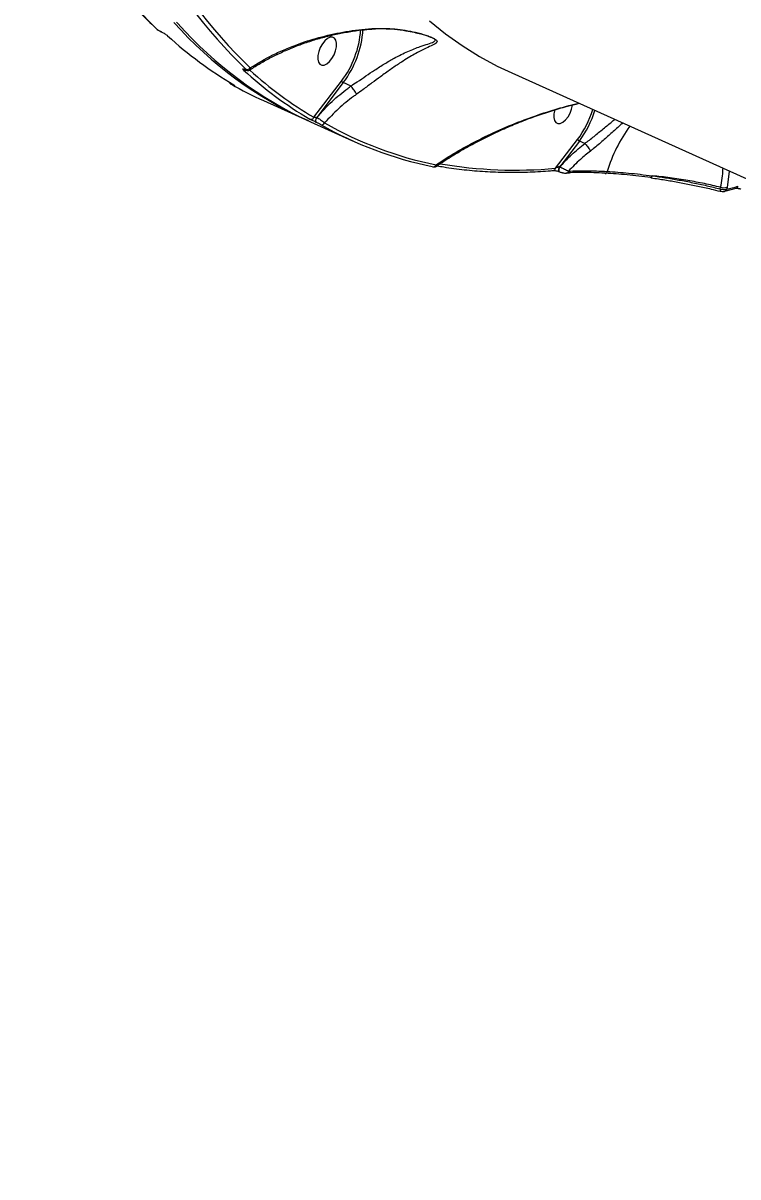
# Model space of a CAD drawing. Header units: millimetres. Extents: x -10374 to 11119, y -8221 to 9433.
# Drawn here: x -2211.8 to -1998.2, y -5749.3 to -5404.5 of the extents above; entities that cross this region are included whole.
import ezdxf

# ---------------------------------------------------------------- set-up
doc = ezdxf.new("R2010")
doc.units = ezdxf.units.MM
for name, color, linetype in [('DIKOM_ОБЪЕКТ', 7, 'Continuous'), ('DIKOM_РАЗМЕР_ЗОНА', 7, 'Continuous'), ('DIKOM_РАЗМЕР_ОБЪЕКТА', 7, 'Continuous')]:
    doc.layers.add(name, color=color, linetype=linetype)
doc.styles.add('style1', font='arial.ttf', dxfattribs={"width": 0.8})
doc.dimstyles.new('1-50', dxfattribs={"dimtxt": 300, "dimasz": 200, "dimexe": 100, "dimexo": 0, "dimgap": 100, "dimtad": 0, "dimdec": 0, "dimtxsty": 'style1', "dimcen": 0, "dimclrd": 7, "dimclre": 7, "dimadec": 1, "dimazin": 2, "dimtfac": 1, "dimtdec": 0, "dimtmove": 1, "dimatfit": 3, "dimfxl": 0, "dimlwd": 25, "dimlwe": 18, "dimarcsym": 0})

# ---------------------------------------------------------------- blocks, each defined once
blk = doc.blocks.new('*D16')
at = {"layer": 'Defpoints', "color": 0, "transparency": 16777216}
for p in [(-9045.1, 5161.67), (3694.49, 5161.67), (1813.16, -6719.94)]:
    blk.add_point(p, dxfattribs=at)
at = {"layer": 'DIKOM_РАЗМЕР_ОБЪЕКТА', "color": 7, "lineweight": 18, "transparency": 16777216}
for p, q in [((3694.49, 5161.67), (-9145.1, 5161.67)), ((1813.16, -6719.94), (-9145.1, -6719.94))]:
    blk.add_line(p, q, dxfattribs=at)
at = {"layer": 'DIKOM_РАЗМЕР_ОБЪЕКТА', "color": 7, "lineweight": 25, "transparency": 16777216}
for p, q in [((-9045.1, 4961.67), (-9045.1, -0.45)), ((-9045.1, -6519.94), (-9045.1, -1080.23))]:
    blk.add_line(p, q, dxfattribs=at)
at = {"layer": 'DIKOM_РАЗМЕР_ОБЪЕКТА', "color": 7, "transparency": 16777216}
for points in [[(-9078.43, 4961.67), (-9011.76, 4961.67), (-9045.1, 5161.67)], [(-9078.43, -6519.94), (-9011.76, -6519.94), (-9045.1, -6719.94)]]:
    blk.add_solid(points, dxfattribs=at)
at = {"layer": 'DIKOM_РАЗМЕР_ОБЪЕКТА', "color": 0, "transparency": 16777216, "insert": (-9045.1, -540.34), "char_height": 300, "attachment_point": 5, "rotation": 90, "style": 'style1'}
blk.add_mtext('11900', dxfattribs=at)
blk = doc.blocks.new('*D13')
at = {"layer": 'Defpoints', "color": 0, "transparency": 16777216}
for p in [(-10176.97, 7112.81), (3082.33, 7112.81), (2015.48, -8221.4)]:
    blk.add_point(p, dxfattribs=at)
at = {"layer": 'DIKOM_РАЗМЕР_ЗОНА', "color": 7, "lineweight": 18, "transparency": 16777216}
for p, q in [((3082.33, 7112.81), (-10276.97, 7112.81)), ((2015.48, -8221.4), (-10276.97, -8221.4))]:
    blk.add_line(p, q, dxfattribs=at)
at = {"layer": 'DIKOM_РАЗМЕР_ЗОНА', "color": 7, "lineweight": 25, "transparency": 16777216}
for p, q in [((-10176.97, 6912.81), (-10176.97, -14.41)), ((-10176.97, -8021.4), (-10176.97, -1094.19))]:
    blk.add_line(p, q, dxfattribs=at)
at = {"layer": 'DIKOM_РАЗМЕР_ЗОНА', "color": 7, "transparency": 16777216}
for points in [[(-10210.3, 6912.81), (-10143.64, 6912.81), (-10176.97, 7112.81)], [(-10210.3, -8021.4), (-10143.64, -8021.4), (-10176.97, -8221.4)]]:
    blk.add_solid(points, dxfattribs=at)
at = {"layer": 'DIKOM_РАЗМЕР_ЗОНА', "color": 0, "transparency": 16777216, "insert": (-10176.97, -554.3), "char_height": 300, "attachment_point": 5, "rotation": 90, "style": 'style1'}
blk.add_mtext('15300', dxfattribs=at)

msp = doc.modelspace()

# ---------------------------------------------------------------- linework, layer by layer
at = {"layer": 'DIKOM_ОБЪЕКТ', "color": 7, "linetype": 'Continuous', "lineweight": 15}
for p, q in [((-2170.58, -5407.09), (-2170.5, -5407.12)), ((-2170.51, -5407.13), (-2170.43, -5407.17)), ((-2089.89, -5408.81), (-2090.04, -5408.75)), ((-2145.49, -5418.41), (-2145.41, -5418.45)), ((-2145.49, -5418.43), (-2145.41, -5418.46)), ((-2145.42, -5418.46), (-2145.33, -5418.5)), ((-2124.9, -5432.67), (-2116.65, -5421.85)), ((-2116.13, -5422.31), (-2124.05, -5432.7)), ((-2113.82, -5423.35), (-2116.13, -5422.31)), ((-2065.82, -5419.43), (-1825.45, -5527.76)), ((-2149.24, -5422.89), (-2149.27, -5422.88)), ((-2113.82, -5423.35), (-2113.82, -5423.35)), ((-2139.98, -5427.69), (-2127.45, -5433.34)), ((-2124.05, -5432.7), (-2124.03, -5432.71)), ((-2125.89, -5434.04), (-2113.35, -5439.69)), ((-2124.2, -5434.18), (-2124.23, -5434.17)), ((-2052.74, -5447.92), (-2046.14, -5439.3)), ((-2045.61, -5439.76), (-2051.49, -5447.43)), ((-2044, -5440.49), (-2045.61, -5439.76)), ((-2044, -5440.49), (-2043.99, -5440.49)), ((-2051.64, -5448.91), (-2051.57, -5448.94)), ((-2051.49, -5447.43), (-2051.42, -5447.46)), ((-2049.5, -5449.33), (-2049.53, -5449.33)), ((-2037.87, -5449.43), (-2037.61, -5449.44)), ((-2000.84, -5448.72), (-2001.48, -5453.62)), ((-2003.5, -5454.09), (-2003.41, -5453.59)), ((-2001.48, -5453.62), (-2001.58, -5454.17)), ((-2002.11, -5454.78), (-1998.76, -5453.89))]:
    msp.add_line(p, q, dxfattribs=at)
at = {"layer": 'DIKOM_ОБЪЕКТ', "color": 7, "linetype": 'Continuous', "lineweight": 15, "flags": 128}
for points in [[(-2165.93, -5404.21), (-2165.56, -5404.63)], [(-2090.39, -5403.88), (-2085.57, -5407.72), (-2080.59, -5411.25), (-2075.45, -5414.46), (-2070.16, -5417.35), (-2065.82, -5419.43)], [(-2171.99, -5406.18), (-2171.93, -5406.23), (-2171.79, -5406.31)], [(-2170.51, -5407.13), (-2170.53, -5407.12), (-2170.58, -5407.09)], [(-2170.43, -5407.17), (-2170.45, -5407.16), (-2170.5, -5407.12)], [(-2121.64, -5409.8), (-2122.38, -5410.73), (-2123, -5411.83), (-2123.46, -5413.02), (-2123.71, -5414.2), (-2123.74, -5415.28), (-2123.54, -5416.17), (-2123.13, -5416.79), (-2122.55, -5417.1), (-2121.83, -5417.07), (-2121.04, -5416.7), (-2120.25, -5416.03), (-2119.51, -5415.11), (-2118.88, -5414.01), (-2118.43, -5412.82), (-2118.17, -5411.63), (-2118.14, -5410.55), (-2118.34, -5409.67), (-2118.75, -5409.04), (-2119.34, -5408.73), (-2120.05, -5408.76), (-2120.84, -5409.13), (-2121.64, -5409.8)], [(-2145.41, -5418.46), (-2145.44, -5418.45), (-2145.49, -5418.41)], [(-2145.34, -5418.49), (-2145.36, -5418.48), (-2145.41, -5418.45)], [(-2052.94, -5430.46), (-2052.94, -5430.47), (-2053.19, -5431.65), (-2053.22, -5432.73), (-2053.02, -5433.62), (-2052.61, -5434.24), (-2052.03, -5434.55), (-2051.31, -5434.52), (-2050.52, -5434.15), (-2049.73, -5433.48), (-2048.99, -5432.56), (-2048.37, -5431.45), (-2047.91, -5430.26), (-2047.66, -5429.08), (-2047.64, -5428.98)], [(-2124.05, -5432.7), (-2124.18, -5432.9), (-2124.29, -5433.11), (-2124.36, -5433.34), (-2124.41, -5433.56), (-2124.41, -5433.77), (-2124.38, -5433.94), (-2124.32, -5434.08), (-2124.23, -5434.17)], [(-2124.03, -5432.71), (-2124.16, -5432.91), (-2124.26, -5433.12), (-2124.34, -5433.35), (-2124.38, -5433.57), (-2124.39, -5433.78), (-2124.36, -5433.95), (-2124.29, -5434.09), (-2124.2, -5434.18)], [(-2051.49, -5447.43), (-2051.64, -5447.66), (-2051.75, -5447.92), (-2051.83, -5448.18), (-2051.85, -5448.43), (-2051.83, -5448.65), (-2051.76, -5448.81), (-2051.64, -5448.91)], [(-2051.42, -5447.46), (-2051.57, -5447.69), (-2051.69, -5447.95), (-2051.76, -5448.21), (-2051.79, -5448.47), (-2051.76, -5448.68), (-2051.69, -5448.84), (-2051.57, -5448.94), (-2051.57, -5448.94)], [(-2037.87, -5449.42), (-2037.97, -5449.4), (-2038.07, -5449.35)], [(-2037.34, -5448.84), (-2037.4, -5449), (-2037.47, -5449.14), (-2037.56, -5449.26), (-2037.66, -5449.35), (-2037.76, -5449.4), (-2037.87, -5449.42), (-2037.87, -5449.42)], [(-2024.16, -5450.74), (-2024.17, -5450.74), (-2024.23, -5450.73), (-2024.28, -5450.68)], [(-2003.58, -5454.72), (-2003.57, -5454.72), (-2003.56, -5454.72)]]:
    msp.add_lwpolyline(points, dxfattribs=at)
at = {"layer": 'DIKOM_ОБЪЕКТ', "color": 7, "linetype": 'Continuous', "lineweight": 15}
for centre, radius, start, end in [((-2068.23, -5298.11), 149.78, 207.0387, 226.256), ((-2041.63, -5310.14), 149.74, 207.0551, 226.2755), ((-2040.61, -5309.91), 149.44, 207.0571, 226.2739), ((-2078.11, -5325.32), 118.74, 221.74, 245.8612), ((-2076.4, -5325.84), 118.98, 221.467, 245.4247), ((-2088.73, -5321.2), 118.19, 227.487, 239.4561), ((-2139.18, -5404.74), 28.29, 322.786, 356.2743), ((-2139.34, -5404.67), 29.15, 322.7732, 356.4269), ((-2145.58, -5417.73), 0.892, 247.4289, 294.4143), ((-2066.13, -5331.46), 118.13, 227.5057, 239.4804), ((-2144.78, -5417.38), 1.02, 250.28, 329.688), ((-2065.11, -5331.25), 117.74, 227.9203, 239.4818), ((-2149.03, -5422.54), 0.413, 190.4621, 235.0293), ((-2149, -5422.55), 0.413, 191.0745, 234.9806), ((-2093.83, -5325.3), 112.31, 240.2461, 245.7382), ((-2125.8, -5432.31), 0.968, 250.6041, 337.7617), ((-2070.27, -5421.41), 30.04, 323.4401, 342.6752), ((-2070.46, -5421.32), 30.94, 323.4196, 342.477), ((-2122.58, -5433.93), 0.952, 250.1776, 334.3241), ((-2066.83, -5336.48), 113.21, 240.3086, 258.4287), ((-2065.76, -5336.2), 112.98, 240.3106, 258.4276), ((-1991.65, -5463.32), 47.93, 144.2665, 162.4208), ((-2064.67, -5316.72), 131.74, 260.1766, 275.1973), ((-2089.23, -5446.58), 0.858, 249.5147, 340.0669), ((-2053.55, -5447.74), 0.831, 278.0434, 347.636), ((-2049.61, -5448.55), 0.791, 278.1589, 344.7688), ((-2024.66, -5450.08), 0.829, 307.2082, 355.1631), ((-2002.39, -5449.8), 3.92, 254.8769, 283.3389), ((-2048.66, -5270.63), 189.47, 284.3861, 285.4298), ((-1999, -5453.17), 0.758, 288.0971, 351.8193), ((-2001.82, -5454.6), 1.76, 163.0864, 183.6667), ((-2002.34, -5454.05), 0.769, 287.3229, 351.1832)]:
    msp.add_arc(centre, radius, start, end, dxfattribs=at)
for points, knots in [([(-2201.97, -5365.9), (-2201.39, -5366.98), (-2199.71, -5370.13), (-2196.81, -5375.16), (-2193.19, -5380.89), (-2189.4, -5386.37), (-2185.45, -5391.59), (-2181.33, -5396.55), (-2177.12, -5401.16), (-2173.98, -5404.31), (-2172.27, -5405.92), (-2171.99, -5406.18)], [0, 0, 0, 0, 0.068838, 0.199501, 0.330147, 0.460763, 0.591351, 0.721905, 0.852418, 0.975986, 1, 1, 1, 1]), ([(-2171.99, -5406.18), (-2171.95, -5406.21), (-2171.81, -5406.35), (-2171.51, -5406.57), (-2171.08, -5406.84), (-2170.73, -5407.03), (-2170.56, -5407.11), (-2170.5, -5407.13)], [0, 0, 0, 0, 0.095114, 0.424496, 0.667116, 0.883728, 1, 1, 1, 1]), ([(-2171.79, -5406.31), (-2171.71, -5406.38), (-2171.57, -5406.5), (-2171.27, -5406.71), (-2170.98, -5406.89), (-2170.74, -5407.01), (-2170.62, -5407.07), (-2170.58, -5407.09)], [0, 0, 0, 0, 0.302515, 0.534636, 0.72549, 0.917113, 1, 1, 1, 1]), ([(-2170.5, -5407.12), (-2170.44, -5407.15), (-2170.25, -5407.24), (-2169.88, -5407.44), (-2169.41, -5407.72), (-2168.93, -5408.04), (-2168.72, -5408.22), (-2168.6, -5408.33)], [0, 0, 0, 0, 0.079758, 0.275825, 0.470759, 0.710494, 1, 1, 1, 1]), ([(-2143.96, -5418.51), (-2143.82, -5418.41), (-2142.74, -5417.63), (-2140.49, -5416.29), (-2137.22, -5414.49), (-2133.72, -5412.84), (-2130.02, -5411.32), (-2126.19, -5409.96), (-2122.27, -5408.8), (-2118.33, -5407.83), (-2114.42, -5407.09), (-2110.86, -5406.57), (-2108.6, -5406.39), (-2107.65, -5406.31)], [0, 0, 0, 0, 0.016054, 0.119672, 0.223808, 0.328441, 0.433545, 0.53892, 0.641459, 0.741398, 0.838236, 0.931771, 1, 1, 1, 1]), ([(-2143.9, -5417.9), (-2141.72, -5416.57), (-2138.42, -5414.55), (-2133.37, -5412.26), (-2128.57, -5410.38), (-2122.61, -5408.53), (-2116.56, -5407.22), (-2111.52, -5406.48), (-2108.93, -5406.26), (-2107.63, -5406.16)], [0, 0, 0, 0, 0.222717, 0.336735, 0.45075, 0.631008, 0.813279, 0.906644, 1, 1, 1, 1]), ([(-2113.82, -5423.35), (-2113.82, -5423.35), (-2113.29, -5422.82), (-2111.64, -5421.97), (-2109.36, -5420.26), (-2106.59, -5418.44), (-2103.78, -5416.65), (-2100.39, -5414.68), (-2096.74, -5412.89), (-2093.43, -5411.57), (-2090.8, -5410.76), (-2089.49, -5410.34), (-2088.81, -5409.98), (-2088.55, -5409.74), (-2088.95, -5409.29), (-2089.49, -5408.98), (-2089.88, -5408.82), (-2089.89, -5408.81)], [0, 0, 0, 0, 0.000031, 0.051757, 0.1238, 0.195927, 0.285076, 0.374331, 0.515294, 0.656462, 0.758435, 0.860016, 0.875199, 0.930743, 0.965108, 0.999341, 1, 1, 1, 1]), ([(-2107.63, -5406.16), (-2105.58, -5406.11), (-2101.43, -5406.01), (-2096.25, -5406.84), (-2092.71, -5407.73), (-2090.76, -5408.38), (-2089.44, -5408.9), (-2088.48, -5409.42), (-2088, -5409.93), (-2088.14, -5410.26), (-2088.66, -5410.73), (-2089.81, -5411.29), (-2092.14, -5412.37), (-2095.25, -5413.99), (-2098.71, -5416.11), (-2102.03, -5418.37), (-2104.81, -5420.38), (-2107.57, -5422.43), (-2109.97, -5424.22), (-2111.52, -5425.34), (-2112.16, -5425.8)], [0, 0, 0, 0, 0.095206, 0.192959, 0.244803, 0.271068, 0.298168, 0.324288, 0.350387, 0.391075, 0.401941, 0.471962, 0.54381, 0.639395, 0.737855, 0.798855, 0.861365, 0.911373, 0.96284, 1, 1, 1, 1]), ([(-2107.65, -5406.3), (-2107.55, -5406.29), (-2106.38, -5406.16), (-2104.08, -5406.16), (-2100.76, -5406.31), (-2097.69, -5406.72), (-2095.06, -5407.22), (-2093.1, -5407.71), (-2091.63, -5408.15), (-2090.63, -5408.5), (-2090.19, -5408.69), (-2090.04, -5408.76)], [0, 0, 0, 0, 0.017111, 0.189419, 0.368603, 0.554562, 0.694049, 0.806481, 0.891762, 0.962818, 1, 1, 1, 1]), ([(-2107.63, -5406.16), (-2107.63, -5406.18), (-2107.64, -5406.26), (-2107.64, -5406.33), (-2107.65, -5406.31), (-2107.65, -5406.3)], [0, 0, 0, 0, 0.280708, 0.913103, 1, 1, 1, 1]), ([(-2145.93, -5418.56), (-2145.94, -5418.54), (-2146.04, -5418.45), (-2146.14, -5418.33), (-2146.14, -5418.23), (-2146.03, -5418.22), (-2145.81, -5418.27), (-2145.6, -5418.36), (-2145.49, -5418.41)], [0, 0, 0, 0, 0.039216, 0.287224, 0.495191, 0.670999, 0.835335, 1, 1, 1, 1]), ([(-2145.41, -5418.45), (-2145.34, -5418.47), (-2145.2, -5418.53), (-2145.06, -5418.57), (-2144.99, -5418.56), (-2144.99, -5418.5), (-2145.06, -5418.41), (-2145.12, -5418.36), (-2145.13, -5418.35)], [0, 0, 0, 0, 0.167404, 0.334493, 0.509178, 0.713092, 0.957725, 1, 1, 1, 1]), ([(-2145.34, -5418.49), (-2145.32, -5418.5), (-2145.15, -5418.58), (-2144.92, -5418.66), (-2144.55, -5418.72), (-2144.21, -5418.67), (-2144.03, -5418.55), (-2143.97, -5418.51)], [0, 0, 0, 0, 0.033022, 0.367321, 0.599595, 0.853042, 1, 1, 1, 1]), ([(-2143.9, -5417.9), (-2143.89, -5417.92), (-2143.83, -5418.09), (-2143.81, -5418.32), (-2143.87, -5418.49), (-2143.96, -5418.52), (-2143.96, -5418.52)], [0, 0, 0, 0, 0.082428, 0.564953, 0.982039, 1, 1, 1, 1]), ([(-2150.24, -5422.04), (-2150.24, -5422.06), (-2150.22, -5422.16), (-2150.15, -5422.31), (-2150.03, -5422.47), (-2149.92, -5422.58), (-2149.83, -5422.65), (-2149.74, -5422.7), (-2149.67, -5422.74), (-2149.63, -5422.77)], [0, 0, 0, 0, 0.0577, 0.252556, 0.41857, 0.553396, 0.661692, 0.792468, 1, 1, 1, 1]), ([(-2116.65, -5421.85), (-2116.65, -5421.86), (-2116.64, -5421.88), (-2116.6, -5421.94), (-2116.53, -5422.03), (-2116.41, -5422.14), (-2116.27, -5422.24), (-2116.18, -5422.29), (-2116.13, -5422.31)], [0, 0, 0, 0, 0.053498, 0.141166, 0.355942, 0.570263, 0.78514, 1, 1, 1, 1]), ([(-2149.27, -5422.88), (-2149.35, -5422.84), (-2149.51, -5422.77), (-2149.66, -5422.71), (-2149.73, -5422.7), (-2149.7, -5422.72), (-2149.61, -5422.78), (-2149.57, -5422.8)], [0, 0, 0, 0, 0.195246, 0.390141, 0.593299, 0.811099, 1, 1, 1, 1]), ([(-2148.79, -5422.99), (-2148.73, -5423.03), (-2148.6, -5423.11), (-2148.57, -5423.15), (-2148.66, -5423.13), (-2148.89, -5423.04), (-2149.12, -5422.94), (-2149.24, -5422.89)], [0, 0, 0, 0, 0.189003, 0.404525, 0.606881, 0.803377, 1, 1, 1, 1]), ([(-2149.23, -5422.89), (-2149.21, -5422.9), (-2149.17, -5422.92), (-2149.12, -5422.94), (-2149.08, -5422.96)], [0, 0, 0, 0, 0.335863, 1, 1, 1, 1]), ([(-2148.87, -5422.95), (-2148.84, -5422.97), (-2148.79, -5423), (-2148.78, -5423.01), (-2148.78, -5423.01)], [0, 0, 0, 0, 0.45511, 1, 1, 1, 1]), ([(-2124.03, -5432.71), (-2122.54, -5431.08), (-2119.72, -5427.99), (-2116.1, -5425), (-2114.14, -5423.58), (-2113.82, -5423.35)], [0, 0, 0, 0, 0.484345, 0.918507, 1, 1, 1, 1]), ([(-2112.16, -5425.8), (-2112.46, -5426.02), (-2114.36, -5427.37), (-2117.73, -5430.1), (-2120.37, -5432.91), (-2121.72, -5434.34)], [0, 0, 0, 0, 0.08499, 0.533476, 1, 1, 1, 1]), ([(-2112.16, -5425.8), (-2112.17, -5425.79), (-2112.21, -5425.67), (-2112.36, -5425.39), (-2112.65, -5424.89), (-2113.03, -5424.34), (-2113.44, -5423.79), (-2113.69, -5423.5), (-2113.82, -5423.35)], [0, 0, 0, 0, 0.025969, 0.209645, 0.407174, 0.604811, 0.802444, 1, 1, 1, 1]), ([(-2088.43, -5446.88), (-2086.5, -5445.62), (-2082.64, -5443.11), (-2076.24, -5439.63), (-2069.43, -5436.37), (-2061.59, -5433.15), (-2054.21, -5430.69), (-2048.65, -5429.12), (-2046.32, -5428.61), (-2045.73, -5428.49)], [0, 0, 0, 0, 0.161887, 0.323778, 0.489157, 0.654523, 0.860172, 0.964573, 1, 1, 1, 1]), ([(-2088.29, -5447.29), (-2087.74, -5446.9), (-2085.93, -5445.62), (-2082.58, -5443.54), (-2078.24, -5441.05), (-2073.59, -5438.63), (-2068.86, -5436.39), (-2064.01, -5434.32), (-2059.16, -5432.46), (-2054.18, -5430.79), (-2049.72, -5429.47), (-2046.86, -5428.79), (-2045.69, -5428.5)], [0, 0, 0, 0, 0.047863, 0.158048, 0.27074, 0.385898, 0.503536, 0.60876, 0.720314, 0.826897, 0.928798, 1, 1, 1, 1]), ([(-2124.9, -5432.67), (-2124.84, -5432.66), (-2124.73, -5432.63), (-2124.52, -5432.61), (-2124.32, -5432.63), (-2124.19, -5432.65), (-2124.11, -5432.68), (-2124.07, -5432.69), (-2124.05, -5432.7)], [0, 0, 0, 0, 0.268732, 0.52307, 0.742631, 0.869233, 0.924326, 1, 1, 1, 1]), ([(-2124.03, -5432.71), (-2123.95, -5432.75), (-2123.69, -5432.88), (-2123.18, -5433.18), (-2122.58, -5433.59), (-2122.04, -5434.01), (-2121.83, -5434.23), (-2121.72, -5434.34)], [0, 0, 0, 0, 0.094321, 0.312239, 0.541169, 0.771352, 1, 1, 1, 1]), ([(-2124.23, -5434.17), (-2124.29, -5434.14), (-2124.48, -5434.05), (-2124.88, -5433.86), (-2125.37, -5433.62), (-2125.82, -5433.39), (-2126.02, -5433.27), (-2126.12, -5433.22)], [0, 0, 0, 0, 0.093166, 0.303915, 0.530257, 0.76517, 1, 1, 1, 1]), ([(-2122.9, -5434.82), (-2122.97, -5434.79), (-2123.11, -5434.71), (-2123.42, -5434.55), (-2123.75, -5434.39), (-2124.02, -5434.26), (-2124.16, -5434.2), (-2124.2, -5434.18)], [0, 0, 0, 0, 0.233637, 0.467326, 0.695617, 0.908873, 1, 1, 1, 1]), ([(-2043.99, -5440.49), (-2043.99, -5440.49), (-2043.79, -5440.3), (-2042.56, -5439.52), (-2040.51, -5437.76), (-2037.77, -5435.56), (-2035.95, -5434.02), (-2035.11, -5433.34), (-2035.06, -5433.29)], [0, 0, 0, 0, 0.000116, 0.071833, 0.369385, 0.679035, 0.980644, 1, 1, 1, 1]), ([(-2032.69, -5434.36), (-2032.86, -5434.53), (-2033.84, -5435.42), (-2035.79, -5437.22), (-2038.55, -5439.67), (-2040.76, -5441.54), (-2042.02, -5442.54), (-2042.3, -5442.76)], [0, 0, 0, 0, 0.063484, 0.349547, 0.628324, 0.917784, 1, 1, 1, 1]), ([(-2046.14, -5439.3), (-2046.13, -5439.31), (-2046.12, -5439.33), (-2046.09, -5439.39), (-2046.01, -5439.48), (-2045.89, -5439.59), (-2045.75, -5439.69), (-2045.66, -5439.74), (-2045.61, -5439.76)], [0, 0, 0, 0, 0.046099, 0.141479, 0.356063, 0.570759, 0.785471, 1, 1, 1, 1]), ([(-2051.42, -5447.46), (-2050.29, -5446.23), (-2048.01, -5443.76), (-2045.34, -5441.59), (-2044, -5440.49)], [0, 0, 0, 0, 0.496713, 1, 1, 1, 1]), ([(-2042.3, -5442.76), (-2043.33, -5443.58), (-2045.67, -5445.46), (-2047.7, -5447.57), (-2048.85, -5448.76)], [0, 0, 0, 0, 0.436568, 1, 1, 1, 1]), ([(-2043.99, -5440.49), (-2043.85, -5440.63), (-2043.58, -5440.91), (-2043.15, -5441.44), (-2042.75, -5441.98), (-2042.48, -5442.42), (-2042.35, -5442.66), (-2042.31, -5442.75), (-2042.3, -5442.76)], [0, 0, 0, 0, 0.211996, 0.424051, 0.635996, 0.848095, 0.976429, 1, 1, 1, 1]), ([(-2089.34, -5447.44), (-2089.27, -5447.45), (-2089.11, -5447.49), (-2088.92, -5447.5), (-2088.66, -5447.48), (-2088.44, -5447.43), (-2088.32, -5447.34), (-2088.27, -5447.3)], [0, 0, 0, 0, 0.245134, 0.513279, 0.690466, 0.881209, 1, 1, 1, 1]), ([(-2088.43, -5446.88), (-2088.34, -5446.99), (-2088.18, -5447.2), (-2088.25, -5447.27), (-2088.28, -5447.3)], [0, 0, 0, 0, 0.558207, 1, 1, 1, 1]), ([(-2088.11, -5447.15), (-2087.44, -5447.27), (-2084.76, -5447.75), (-2080.01, -5448.37), (-2073.8, -5448.91), (-2067.5, -5449.14), (-2061.21, -5449.07), (-2056.5, -5448.82), (-2053.94, -5448.61), (-2053.44, -5448.57)], [0, 0, 0, 0, 0.06057, 0.241902, 0.423273, 0.604693, 0.786163, 0.958197, 1, 1, 1, 1]), ([(-2053.43, -5448.57), (-2053.43, -5448.57), (-2053.4, -5448.56), (-2053.2, -5448.56), (-2052.86, -5448.59), (-2052.44, -5448.66), (-2052.07, -5448.75), (-2051.81, -5448.84), (-2051.66, -5448.9), (-2051.62, -5448.92), (-2051.61, -5448.92)], [0, 0, 0, 0, 0.021765, 0.186807, 0.420658, 0.6281, 0.777635, 0.892159, 0.983142, 1, 1, 1, 1]), ([(-2052.74, -5447.92), (-2052.65, -5447.85), (-2052.45, -5447.71), (-2052.14, -5447.54), (-2051.86, -5447.44), (-2051.67, -5447.4), (-2051.55, -5447.41), (-2051.51, -5447.42), (-2051.49, -5447.43)], [0, 0, 0, 0, 0.275977, 0.581241, 0.783941, 0.904428, 0.953064, 1, 1, 1, 1]), ([(-2051.56, -5448.94), (-2051.42, -5449), (-2051.19, -5449.1), (-2050.94, -5449.16), (-2050.84, -5449.18)], [0, 0, 0, 0, 0.624459, 1, 1, 1, 1]), ([(-2051.42, -5447.46), (-2051.25, -5447.54), (-2050.9, -5447.72), (-2050.3, -5448.02), (-2049.72, -5448.31), (-2049.2, -5448.58), (-2048.96, -5448.7), (-2048.85, -5448.76)], [0, 0, 0, 0, 0.195095, 0.389915, 0.593381, 0.814069, 1, 1, 1, 1]), ([(-2050.84, -5449.18), (-2050.76, -5449.2), (-2050.49, -5449.27), (-2050.02, -5449.34), (-2049.7, -5449.32), (-2049.53, -5449.32)], [0, 0, 0, 0, 0.168456, 0.558189, 1, 1, 1, 1]), ([(-2049.5, -5449.32), (-2049.5, -5449.32), (-2049.21, -5449.27), (-2048.87, -5449.28), (-2048.53, -5449.29)], [0, 0, 0, 0, 0.002766, 1, 1, 1, 1]), ([(-2048.85, -5448.76), (-2047.16, -5448.69), (-2043.73, -5448.57), (-2039.49, -5448.75), (-2037.34, -5448.84)], [0, 0, 0, 0, 0.493774, 1, 1, 1, 1]), ([(-2038.07, -5449.35), (-2040.22, -5449.26), (-2044.16, -5449.08), (-2047.34, -5449.2), (-2048.79, -5449.25)], [0, 0, 0, 0, 0.545829, 1, 1, 1, 1]), ([(-2024.28, -5450.68), (-2026.67, -5450.38), (-2031.4, -5449.79), (-2035.67, -5449.51), (-2037.78, -5449.37)], [0, 0, 0, 0, 0.50511, 1, 1, 1, 1]), ([(-2037.34, -5448.84), (-2035.23, -5448.98), (-2030.96, -5449.26), (-2026.22, -5449.85), (-2023.83, -5450.15)], [0, 0, 0, 0, 0.494151, 1, 1, 1, 1]), ([(-2003.41, -5453.59), (-2005.02, -5453.21), (-2008.26, -5452.46), (-2013.32, -5451.51), (-2018.55, -5450.7), (-2022.06, -5450.33), (-2023.83, -5450.15)], [0, 0, 0, 0, 0.237387, 0.477153, 0.737009, 1, 1, 1, 1]), ([(-2023.83, -5450.15), (-2021.18, -5450.54), (-2017.18, -5451.13), (-2011.69, -5452.2), (-2007.55, -5453.09), (-2004.84, -5453.76), (-2003.5, -5454.09)], [0, 0, 0, 0, 0.395169, 0.598666, 0.802169, 1, 1, 1, 1]), ([(-2003.41, -5453.59), (-2003.08, -5451.76), (-2002.72, -5449.79), (-2002.71, -5448.01), (-2002.7, -5447.88)], [0, 0, 0, 0, 0.927794, 1, 1, 1, 1]), ([(-2024.16, -5450.79), (-2023.45, -5450.88), (-2021.47, -5451.15), (-2018.13, -5451.69), (-2014.2, -5452.4), (-2010.23, -5453.2), (-2006.68, -5453.99), (-2004.48, -5454.54), (-2003.59, -5454.77)], [0, 0, 0, 0, 0.106801, 0.296172, 0.486662, 0.677783, 0.86891, 1, 1, 1, 1]), ([(-2003.56, -5454.72), (-2003.37, -5454.76), (-2002.95, -5454.85), (-2002.46, -5454.87), (-2002.19, -5454.79), (-2002.12, -5454.77)], [0, 0, 0, 0, 0.381866, 0.827917, 1, 1, 1, 1]), ([(-2003.5, -5454.09), (-2003.45, -5454.11), (-2003.17, -5454.17), (-2002.66, -5454.24), (-2002.04, -5454.26), (-2001.73, -5454.2), (-2001.58, -5454.17)], [0, 0, 0, 0, 0.080612, 0.38701, 0.693585, 1, 1, 1, 1]), ([(-1998.75, -5453.89), (-1998.75, -5453.89), (-1998.75, -5453.89), (-1998.66, -5453.87), (-1998.51, -5453.87), (-1998.28, -5453.88), (-1997.97, -5453.93), (-1997.66, -5454), (-1997.46, -5454.08), (-1997.39, -5454.11), (-1997.38, -5454.12)], [0, 0, 0, 0, 0.071721, 0.168424, 0.292248, 0.439644, 0.617265, 0.805815, 0.966907, 1, 1, 1, 1])]:
    msp.add_open_spline(points, degree=3, knots=knots, dxfattribs=at)

# ---------------------------------------------------------------- dimensions: what is measured, and where the dimension line sits
at = {"layer": 'DIKOM_РАЗМЕР_ЗОНА'}
dim = msp.add_linear_dim(base=(-10176.97, 7112.81), p1=(2015.48, -8221.4), p2=(3082.33, 7112.81), angle=270, text='15300', dimstyle='1-50', override={"dimscale": 1, "dimtix": 0, "dimtofl": 1, "dimtmove": 1, "dimatfit": 3}, dxfattribs=at)
dim.commit()
dim.dimension.update_dxf_attribs({"geometry": '*D13', "text_midpoint": (-10176.97, -554.3), "dimtype": 160})
at = {"layer": 'DIKOM_РАЗМЕР_ОБЪЕКТА'}
dim = msp.add_linear_dim(base=(-9045.1, 5161.67), p1=(1813.16, -6719.94), p2=(3694.49, 5161.67), angle=270, text='11900', dimstyle='1-50', override={"dimscale": 1, "dimtix": 0, "dimtofl": 1, "dimtmove": 1, "dimatfit": 3}, dxfattribs=at)
dim.commit()
dim.dimension.update_dxf_attribs({"geometry": '*D16', "text_midpoint": (-9045.1, -540.34), "dimtype": 160})

doc.saveas('drawing.dxf')
